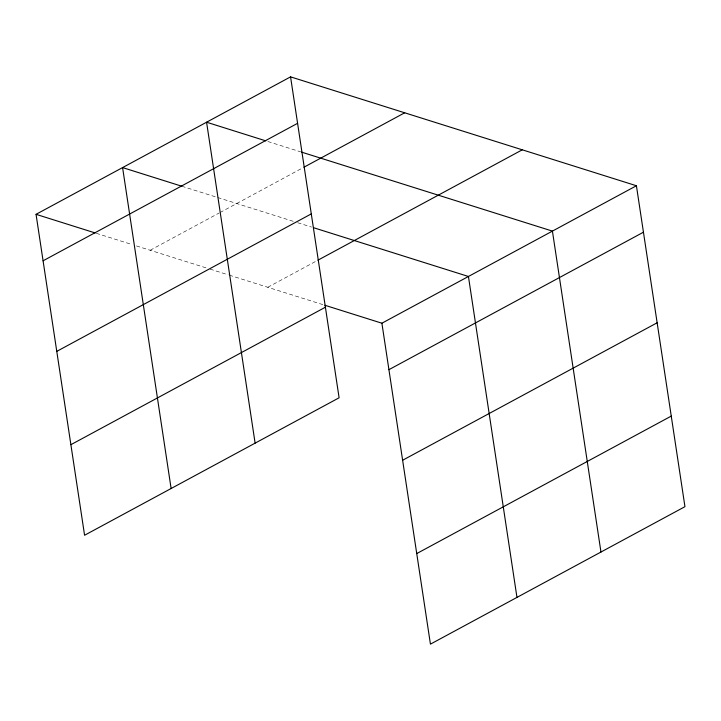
<?xml version="1.0" encoding="UTF-8"?>
<svg xmlns="http://www.w3.org/2000/svg" width="721" height="721" viewBox="0 0 721 721"><rect width="100%" height="100%" fill="white"/><g stroke="black" fill="none" stroke-linecap="round" stroke-linejoin="round"><path stroke-width="0.54" stroke-dasharray="3.6 2.7" d="M150.175 250.259L219.013 213.074M219.995 212.551L302.919 167.759M267.77 287.282L316.934 260.723M267.87 141.514L300.63 151.834M181.764 186.216L216.633 197.194M217.697 197.527L294.438 221.689M297.647 222.699L311.544 227.079M96.281 233.289L132.213 244.599M136.44 245.933L206.837 268.095M210.045 269.104L228.215 274.827M229.287 275.161L324.829 305.244"/><path stroke-width="1.08" d="M290.563 76.859L339.104 397.785L84.582 535.252L36.05 214.326L290.563 76.859L636.418 185.748L684.95 506.674L430.437 644.141L381.896 323.215L324.829 305.244M43.08 260.795L297.593 123.318M303.911 167.227L404.697 112.791M56.779 351.361L311.292 213.894M317.916 260.191L522.283 149.806M70.892 444.686L325.405 307.218M381.896 323.215L636.418 185.748M388.925 369.675L643.438 232.207M402.624 460.25L657.137 322.783M416.738 553.575L671.251 416.098M265.752 140.847L206.576 122.219L255.117 443.154M301.684 152.167L552.421 231.108L600.963 552.043M181.764 186.216L122.588 167.587L171.12 488.514M313.68 227.746L468.434 276.476L516.966 597.403M36.05 214.326L95.226 232.955"/></g></svg>
